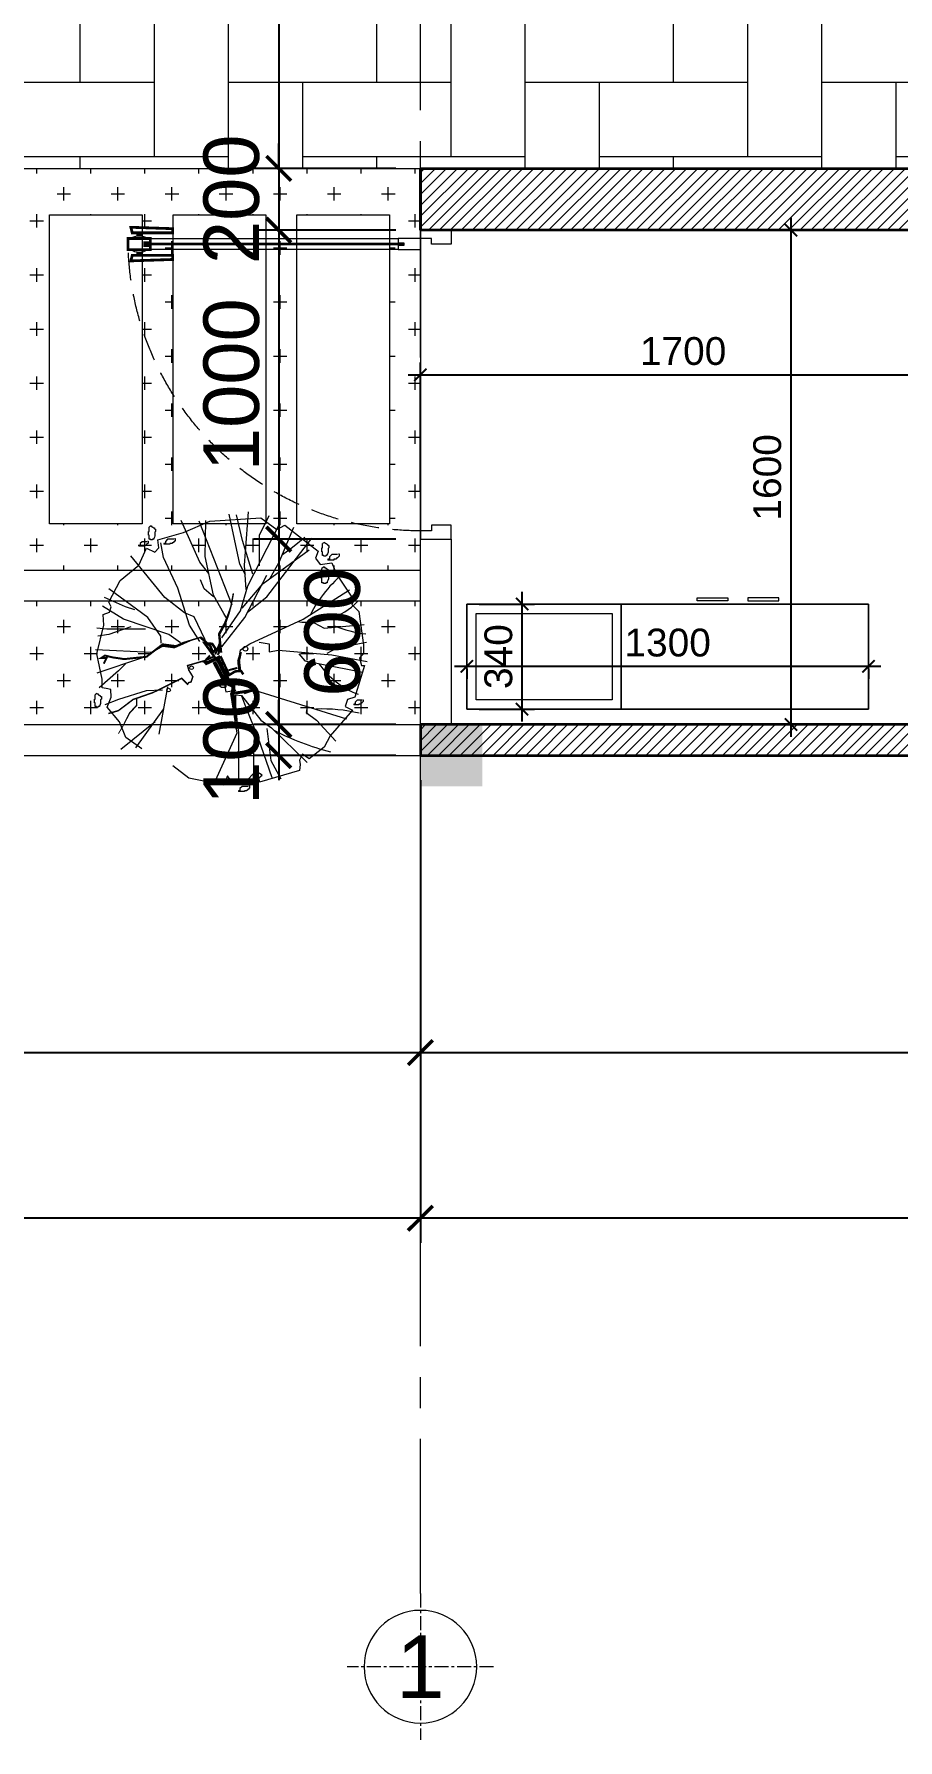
# Model space of a CAD drawing. Header units: inches. Extents: x 1198002 to 1275033, y 93432 to 197262.
# Drawn here: x 1247851 to 1250646, y 158797 to 164317 of the extents above; entities that cross this region are included whole.
import ezdxf
from ezdxf.enums import TextEntityAlignment as Align

# ---------------------------------------------------------------- set-up
doc = ezdxf.new("R2010")
doc.units = ezdxf.units.IN
doc.header["$LTSCALE"] = 100
doc.header["$MEASUREMENT"] = 0
doc.header["$PDMODE"] = 35
doc.linetypes.add('CENTERX2', pattern=[4, 2.5, -0.5, 0.5, -0.5])
doc.linetypes.add('DASHEDX2', pattern=[1.5, 1, -0.5])
for name, color, linetype, lineweight in [('1', 1, 'Continuous', 18), ('183', 183, 'Continuous', 5), ('2', 2, 'Continuous', 13), ('4', 4, 'Continuous', 35), ('8', 252, 'Continuous', 5), ('8CUA', 8, 'Continuous', 5), ('9GRID', 251, 'CENTERX2', 5), ('9HIDDEN', 251, 'DASHEDX2', 5), ('CAYXANH', 85, 'Continuous', 5), ('DIM', 135, 'Continuous', 9)]:
    doc.layers.add(name, color=color, linetype=linetype, lineweight=lineweight)
doc.layers.add('13COLUMB', color=13, linetype='Continuous')
doc.styles.add('CVN', font='VHELVEN.TTF')
doc.dimstyles.new('D100', dxfattribs={"dimscale": 100, "dimtxt": 1.8, "dimasz": 0.8, "dimexe": 0.8, "dimexo": 0.8, "dimgap": 0.6, "dimtad": 1, "dimdec": 0, "dimrnd": 5, "dimzin": 12, "dimdsep": 46, "dimtxsty": 'CVN', "dimblk1": 'ARCHTICK', "dimblk2": 'ARCHTICK', "dimsah": 1, "dimcen": 0.8, "dimdle": 0.8, "dimclrd": 256, "dimclre": 256, "dimclrt": 7, "dimadec": 0, "dimazin": 3, "dimtfac": 1, "dimtdec": 0, "dimtix": 1, "dimtmove": 2, "dimatfit": 3, "dimldrblk": 'ARCHTICK', "dimfxl": 1, "dimtolj": 1, "dimarcsym": 0})
doc.dimstyles.new('D70', dxfattribs={"dimscale": 50, "dimtxt": 1.8, "dimasz": 0.8, "dimexe": 0.8, "dimexo": 0.8, "dimgap": 0.6, "dimtad": 1, "dimdec": 0, "dimrnd": 5, "dimzin": 12, "dimdsep": 46, "dimtxsty": 'CVN', "dimblk1": 'ARCHTICK', "dimblk2": 'ARCHTICK', "dimsah": 1, "dimcen": 0.8, "dimdle": 0.8, "dimclrd": 256, "dimclre": 256, "dimclrt": 7, "dimadec": 0, "dimazin": 3, "dimtfac": 1, "dimtdec": 0, "dimtix": 1, "dimtmove": 2, "dimatfit": 3, "dimldrblk": 'ARCHTICK', "dimfxl": 1, "dimtolj": 1, "dimarcsym": 0})

# ---------------------------------------------------------------- blocks, each defined once
blk = doc.blocks.new('GRIDSIGN')
at = {"color": 9, "linetype": 'CENTERX2'}
for p, q in [((0, 1300), (0, -1300)), ((-1300, 0), (1300, 0))]:
    blk.add_line(p, q, dxfattribs=at)
at = {"color": 9}
blk.add_circle((0, 0), 1000, dxfattribs=at)
blk.add_attdef('A', text='', height=1000).set_placement((0, 0), align=Align.MIDDLE)
blk = doc.blocks.new('ttucx')
at = {"layer": '9GRID', "ltscale": 2}
blk.add_line((1249101, 157774.6), (1249101, 167806.9), dxfattribs=at)
blk.add_lwpolyline([(1243179, 160486.5), (1264296.3, 160486.5)], dxfattribs=at)
at = {"layer": '2'}
ref = blk.add_blockref('GRIDSIGN', (1249101, 157537.6), dxfattribs=dict(at, xscale=-0.1822500005364418, yscale=0.1822500005364418, zscale=0.1822500005364418))
ref.add_attrib('A', '1', dxfattribs={"layer": '0', "height": 202.5, "style": 'CVN'}).set_placement((1249101, 157537.6), align=Align.MIDDLE)
blk = doc.blocks.new('*U165')
for points in [[(-1081.1, 0), (-1111.1, 0), (-1111.1, 111.1), (-1061.1, 111.1), (-1061.1, 40), (-1081.1, 40)], [(-30, 0), (0, 0), (0, 111.1), (-50, 111.1), (-50, 40), (-30, 40)]]:
    blk.add_lwpolyline(points, close=True)
blk.add_lwpolyline([(-55, -80), (-70, -80), (-70, 0), (-30, 0), (-30, -80), (-45, -80), (-45, -60), (-55, -60), (-55, -80)])
at = {"layer": '8CUA'}
for p, q in [((-70, -80), (-70, -971.1)), ((-30, -971.1), (-30, -80))]:
    blk.add_line(p, q, dxfattribs=at)
at = {"layer": '8CUA', "const_width": 10}
for points in [[(-50, -991.1), (-50, -60)], [(-55, -971.1), (-70, -971.1), (-70, -1051.1), (-30, -1051.1), (-30, -971.1), (-45, -971.1), (-45, -991.1), (-55, -991.1), (-55, -971.1)], [(-79.7, -1006.1), (-90.4, -1006.1), (-90.4, -1016.1), (-79.7, -1016.1)], [(-20.3, -1006.1), (-9.6, -1006.1), (-9.6, -1016.1), (-20.3, -1016.1)]]:
    blk.add_lwpolyline(points, dxfattribs=at)
for points in [[(-110.4, -1041.1), (-90.4, -1036.1), (-90.4, -891.1), (-105.4, -891.1)], [(10.4, -1041.1), (-9.6, -1036.1), (-9.6, -891.1), (5.4, -891.1)]]:
    blk.add_lwpolyline(points, close=True, dxfattribs=at)
at = {"layer": '8CUA'}
for centre, start, end in [((-30, -1011.1), 143.1301, 216.8699), ((-70, -1011.1), 323.1301, 36.8699)]:
    blk.add_arc(centre, 50, start, end, dxfattribs=at)
at = {"layer": '9HIDDEN', "lineweight": 5}
blk.add_arc((-30, 0), 1051.1, 180, 270, dxfattribs=at)
blk = doc.blocks.new('TREE56')
at = {"layer": 'CAYXANH'}
for p, q in [((-238, 1747), (92, 1770)), ((-45, 1470), (-113, 1793)), ((-26, 1622), (-67, 1789)), ((-14, 1462), (12, 1808)), ((84, 1656), (145, 1785)), ((92, 1770), (195, 1694)), ((-635, 1680), (-631, 1680)), ((-635, 1656), (-635, 1680)), ((-619, 1717), (-631, 1708)), ((-631, 1680), (-631, 1708)), ((-619, 1717), (-615, 1712)), ((-615, 1712), (-611, 1712)), ((-611, 1712), (-611, 1708)), ((-611, 1708), (-607, 1708)), ((-607, 1708), (-602, 1704)), ((-602, 1704), (-598, 1704)), ((-598, 1704), (-598, 1700)), ((-598, 1700), (-594, 1696)), ((-594, 1696), (-590, 1696)), ((-590, 1680), (-594, 1676)), ((-594, 1676), (-594, 1652)), ((-590, 1696), (-590, 1680)), ((-576, 1626), (-409, 1675)), ((-303, 1481), (-425, 1751)), ((-409, 1675), (-238, 1747)), ((-94, 1204), (-307, 1747)), ((-269, 1519), (-265, 1751)), ((8, 1329), (217, 1736)), ((195, 1694), (248, 1721)), ((210, 1481), (305, 1709)), ((248, 1721), (464, 1553)), ((-690, 1589), (-699, 1589)), ((-699, 1589), (-699, 1585)), ((-666, 1585), (-699, 1585)), ((-698, 1462), (-649, 1572)), ((-678, 1614), (-690, 1602)), ((-690, 1602), (-690, 1589)), ((-646, 1614), (-678, 1614)), ((-654, 1589), (-666, 1589)), ((-666, 1589), (-666, 1585)), ((-654, 1593), (-654, 1589)), ((-650, 1593), (-654, 1593)), ((-650, 1598), (-650, 1593)), ((-646, 1598), (-650, 1598)), ((-649, 1572), (-595, 1546)), ((-638, 1606), (-646, 1598)), ((-642, 1618), (-638, 1618)), ((-638, 1618), (-638, 1606)), ((-631, 1656), (-635, 1656)), ((-631, 1631), (-631, 1656)), ((-623, 1631), (-631, 1631)), ((-623, 1627), (-623, 1631)), ((-611, 1627), (-623, 1627)), ((-602, 1631), (-611, 1631)), ((-611, 1631), (-611, 1627)), ((-598, 1643), (-602, 1635)), ((-602, 1635), (-602, 1631)), ((-594, 1652), (-598, 1643)), ((-595, 1546), (-569, 1576)), ((-569, 1576), (-576, 1626)), ((-538, 1512), (-557, 1607)), ((-526, 1602), (-536, 1602)), ((-536, 1602), (-536, 1598)), ((-497, 1598), (-536, 1598)), ((-512, 1632), (-526, 1617)), ((-526, 1617), (-526, 1602)), ((-473, 1632), (-512, 1632)), ((-482, 1602), (-497, 1602)), ((-497, 1602), (-497, 1598)), ((-477, 1607), (-482, 1607)), ((-482, 1607), (-482, 1602)), ((-473, 1612), (-477, 1612)), ((-477, 1612), (-477, 1607)), ((-463, 1622), (-473, 1612)), ((-468, 1636), (-463, 1636)), ((-463, 1636), (-463, 1622)), ((39, 1405), (-26, 1622)), ((84, 1458), (84, 1656)), ((107, 1344), (404, 1561)), ((130, 1257), (423, 1637)), ((233, 1531), (297, 1580)), ((297, 1580), (377, 1645)), ((464, 1553), (445, 1508)), ((487, 1574), (491, 1574)), ((487, 1550), (487, 1574)), ((491, 1550), (487, 1550)), ((504, 1610), (491, 1602)), ((491, 1574), (491, 1602)), ((491, 1525), (491, 1550)), ((504, 1610), (508, 1606)), ((508, 1606), (512, 1606)), ((512, 1606), (512, 1602)), ((512, 1602), (516, 1602)), ((516, 1602), (520, 1598)), ((520, 1598), (524, 1598)), ((524, 1598), (524, 1594)), ((524, 1594), (528, 1590)), ((528, 1590), (532, 1590)), ((532, 1574), (528, 1570)), ((528, 1570), (528, 1546)), ((532, 1590), (532, 1574)), ((-820, 1363), (-698, 1462)), ((-531, 1253), (-751, 1523)), ((-447, 1314), (-538, 1512)), ((-246, 1409), (-303, 1481)), ((-216, 1268), (-269, 1519)), ((-7, 1401), (-45, 1470)), ((-3, 1306), (-14, 1462)), ((153, 1378), (210, 1481)), ((445, 1508), (476, 1466)), ((476, 1466), (552, 1477)), ((502, 1451), (487, 1441)), ((487, 1407), (487, 1441)), ((499, 1525), (491, 1525)), ((499, 1521), (499, 1525)), ((512, 1521), (499, 1521)), ((502, 1451), (507, 1446)), ((507, 1446), (512, 1446)), ((512, 1525), (512, 1521)), ((520, 1525), (512, 1525)), ((512, 1446), (512, 1441)), ((512, 1441), (517, 1441)), ((517, 1441), (521, 1436)), ((524, 1537), (520, 1529)), ((520, 1529), (520, 1525)), ((528, 1546), (524, 1537)), ((526, 1501), (526, 1496)), ((536, 1501), (526, 1501)), ((565, 1496), (526, 1496)), ((551, 1531), (536, 1516)), ((536, 1516), (536, 1501)), ((589, 1531), (551, 1531)), ((552, 1477), (582, 1405)), ((565, 1501), (565, 1496)), ((580, 1501), (565, 1501)), ((580, 1506), (580, 1501)), ((585, 1506), (580, 1506)), ((585, 1511), (585, 1506)), ((589, 1511), (585, 1511)), ((599, 1521), (589, 1511)), ((594, 1535), (599, 1535)), ((599, 1535), (599, 1521)), ((-892, 1223), (-820, 1363)), ((-276, 1310), (-299, 1367)), ((-41, 1166), (8, 1329)), ((-30, 1185), (107, 1344)), ((-11, 1124), (130, 1397)), ((483, 1407), (487, 1407)), ((483, 1378), (483, 1407)), ((487, 1378), (483, 1378)), ((487, 1349), (487, 1378)), ((497, 1349), (487, 1349)), ((497, 1344), (497, 1349)), ((512, 1344), (497, 1344)), ((512, 1349), (512, 1344)), ((521, 1349), (512, 1349)), ((521, 1436), (526, 1436)), ((526, 1363), (521, 1354)), ((521, 1354), (521, 1349)), ((526, 1436), (526, 1431)), ((526, 1431), (531, 1427)), ((531, 1373), (526, 1363)), ((531, 1427), (536, 1427)), ((536, 1407), (531, 1402)), ((531, 1402), (531, 1373)), ((536, 1427), (536, 1407)), ((582, 1405), (677, 1261)), ((-785, 1192), (-922, 1253)), ((-641, 1124), (-892, 1310)), ((-877, 1192), (-892, 1223)), ((-402, 1154), (-531, 1253)), ((-371, 1074), (-447, 1314)), ((-216, 1257), (-276, 1310)), ((-147, 1150), (-216, 1268)), ((5, 1158), (130, 1257)), ((366, 1112), (666, 1302)), ((677, 1261), (707, 1238)), ((696, 1242), (681, 1207)), ((-797, 1112), (-934, 1196)), ((-930, 1143), (-888, 1158)), ((-926, 1074), (-930, 1143)), ((-888, 1158), (-877, 1192)), ((-504, 1014), (-797, 1112)), ((-725, 1173), (-785, 1192)), ((-557, 1002), (-641, 1124)), ((-341, 1128), (-402, 1154)), ((-269, 979), (-341, 1128)), ((-162, 991), (-41, 1166)), ((-162, 934), (-11, 1124)), ((-128, 1116), (-147, 1150)), ((20, 953), (366, 1112)), ((681, 1207), (726, 1162)), ((726, 1162), (757, 945)), ((-971, 888), (-926, 1074)), ((-907, 1048), (-971, 1055)), ((-892, 1014), (-964, 1002)), ((-656, 1048), (-907, 1048)), ((-751, 1063), (-892, 1014)), ((-554, 957), (-557, 1002)), ((-428, 960), (-504, 1014)), ((-303, 968), (-371, 1074)), ((438, 1090), (502, 1055)), ((502, 1055), (761, 1078)), ((-618, 896), (-979, 915)), ((-937, 725), (-971, 888)), ((-56, 820), (-41, 915)), ((-41, 915), (20, 953)), ((81, 964), (145, 953)), ((145, 953), (145, 900)), ((145, 900), (206, 911)), ((206, 911), (552, 881)), ((339, 888), (377, 843)), ((521, 892), (586, 926)), ((586, 926), (776, 964)), ((757, 888), (730, 862)), ((757, 945), (757, 888)), ((-675, 862), (-971, 763)), ((-831, 778), (-956, 668)), ((-785, 824), (-831, 778)), ((-212, 870), (-186, 832)), ((-186, 832), (-159, 847)), ((-159, 794), (-182, 782)), ((-182, 782), (-167, 744)), ((-159, 847), (-159, 794)), ((-132, 782), (-147, 732)), ((377, 843), (753, 770)), ((552, 881), (780, 839)), ((764, 812), (700, 607)), ((730, 862), (745, 812)), ((745, 812), (764, 812)), ((-937, 668), (-937, 725)), ((-911, 664), (-937, 668)), ((-880, 656), (-911, 664)), ((-512, 675), (-569, 367)), ((-159, 718), (-182, 687)), ((-182, 687), (-163, 672)), ((-167, 744), (-129, 744)), ((-163, 672), (-140, 672)), ((-129, 744), (-159, 718)), ((-143, 687), (-136, 641)), ((-986, 571), (-986, 595)), ((-986, 595), (-982, 595)), ((-982, 571), (-986, 571)), ((-970, 632), (-982, 623)), ((-982, 595), (-982, 623)), ((-982, 546), (-982, 571)), ((-970, 632), (-966, 628)), ((-966, 628), (-962, 628)), ((-962, 628), (-962, 623)), ((-962, 623), (-958, 623)), ((-958, 623), (-954, 619)), ((-954, 619), (-950, 619)), ((-950, 559), (-954, 550)), ((-950, 619), (-950, 615)), ((-950, 615), (-946, 611)), ((-946, 567), (-950, 559)), ((-946, 611), (-941, 611)), ((-941, 595), (-946, 591)), ((-946, 591), (-946, 567)), ((-941, 611), (-941, 595)), ((-831, 592), (-918, 558)), ((-903, 542), (-877, 607)), ((-877, 607), (-880, 656)), ((-652, 649), (-831, 592)), ((-546, 653), (-652, 649)), ((-136, 641), (-71, 653)), ((-71, 653), (-105, 630)), ((-105, 630), (-64, 375)), ((-90, 641), (-52, 379)), ((-71, 558), (-71, 622)), ((-71, 622), (-33, 618)), ((-33, 618), (92, 459)), ((-33, 615), (-7, 546)), ((-14, 630), (50, 653)), ((50, 653), (647, 466)), ((654, 592), (639, 546)), ((700, 607), (654, 592)), ((703, 562), (694, 562)), ((694, 562), (694, 558)), ((727, 558), (694, 558)), ((715, 587), (703, 575)), ((703, 575), (703, 562)), ((747, 587), (715, 587)), ((739, 562), (727, 562)), ((727, 562), (727, 558)), ((743, 566), (739, 566)), ((739, 566), (739, 562)), ((747, 570), (743, 570)), ((743, 570), (743, 566)), ((755, 579), (747, 570)), ((751, 591), (755, 591)), ((755, 591), (755, 579)), ((-974, 546), (-982, 546)), ((-974, 542), (-974, 546)), ((-962, 542), (-974, 542)), ((-954, 546), (-962, 546)), ((-962, 546), (-962, 542)), ((-954, 550), (-954, 546)), ((-823, 447), (-903, 542)), ((-782, 345), (-823, 447)), ((-592, 447), (-816, 269)), ((-538, 531), (-721, 280)), ((-7, 546), (73, 348)), ((92, 459), (160, 409)), ((392, 546), (385, 508)), ((385, 508), (453, 459)), ((453, 459), (578, 322)), ((685, 523), (540, 356)), ((639, 546), (685, 523)), ((-679, 272), (-782, 345)), ((-64, 375), (-216, 41)), ((-52, 379), (-52, 48)), ((73, 345), (46, 326)), ((73, 348), (164, 86)), ((130, 405), (157, 196)), ((160, 409), (392, 185)), ((540, 356), (502, 284)), ((46, 326), (43, 37)), ((362, 238), (343, 200)), ((404, 208), (362, 238)), ((502, 284), (404, 208)), ((-375, 82), (-478, 162)), ((62, 132), (12, 79)), ((84, 113), (62, 132)), ((343, 132), (84, 56)), ((100, 101), (84, 113)), ((157, 196), (221, 79)), ((343, 200), (347, 170)), ((347, 170), (343, 132)), ((-147, 37), (-375, 82)), ((-124, 98), (-147, 37)), ((-109, 75), (-124, 98)), ((-71, 41), (-109, 75)), ((-3, 48), (-71, 41)), ((-54, 0), (-54, -5)), ((-44, 0), (-54, 0)), ((-29, 29), (-44, 15)), ((-44, 15), (-44, 0)), ((10, 29), (-29, 29)), ((-15, 0), (-15, -5)), ((0, 0), (-15, 0)), ((12, 79), (-3, 48)), ((0, 5), (0, 0)), ((5, 5), (0, 5)), ((5, 10), (5, 5)), ((10, 10), (5, 10)), ((19, 19), (10, 10)), ((15, 34), (19, 34)), ((19, 34), (19, 19)), ((81, 86), (100, 101)), ((84, 56), (81, 86)), ((-15, -5), (-54, -5))]:
    blk.add_line(p, q, dxfattribs=at)
for points in [[(-166, 896, 16, 16, 0), (-178, 1017, 16, 16, 0), (-140, 1086, 16, 12.8, 0), (-117, 1147, 12.8, 9.6, 0), (-102, 1196, 9.6, 9.6, 0), (-86, 1280, 9.6, 9.6, 0)], [(-204, 862, 16, 16, 0), (-273, 957, 16, 16, 0), (-223, 953, 16, 16, 0), (-200, 919, 16, 16, 0), (-219, 896, 16, 16, 0), (-235, 938, 16, 16, 0), (-299, 995, 9.6, 9.6, 0), (-387, 968, 16, 16, 0), (-463, 934, 22.4, 22.4, 0), (-546, 945, 22.4, 22.4, 0), (-565, 934, 12.8, 12.8, 0), (-649, 869, 12.8, 12.8, 0), (-687, 865, 12.8, 12.8, 0), (-793, 854, 12.8, 12.8, 0), (-869, 865, 12.8, 12.8, 0), (-918, 877, 12.8, 12.8, 0), (-941, 862, 12.8, 12.8, 0), (-907, 862, 12.8, 12.8, 0), (-926, 824, 12.8, 12.8, 0)], [(-45, 782, 19.2, 19.2, 0), (-52, 843, 19.2, 12.8, 0), (-37, 900, 12.8, 12.8, 0)], [(-170, 869, 22.4, 22.4, 0), (-261, 827, 22.4, 22.4, 0), (-276, 843, 9.6, 9.6, 0), (-383, 812, 9.6, 9.6, 0), (-375, 782, 9.6, 9.6, 0), (-349, 740, 9.6, 9.6, 0), (-360, 706, 9.6, 9.6, 0), (-375, 702, 9.6, 9.6, 0), (-383, 691, 9.6, 9.6, 0), (-421, 729, 9.6, 9.6, 0), (-607, 637, 9.6, 9.6, 0), (-736, 592, 9.6, 9.6, 0), (-831, 520, 9.6, 9.6, 0), (-896, 501, 9.6, 9.6, 0)], [(-170, 873, 16, 16, 0), (-113, 751, 16, 16, 0), (-75, 774, 16, 16, 0), (-37, 778, 16, 16, 0), (-22, 755, 1.28, 1.28, 0)], [(-136, 702, 25.6, 25.6, 0), (-86, 679, 25.6, 25.6, 0), (-90, 622, 25.6, 25.6, 0), (-79, 542, 25.6, 19.2, 0), (-67, 451, 19.2, 19.2, 0)], [(-713, 599, 9.6, 9.6, 0), (-713, 554, 9.6, 9.6, 0), (-759, 504, 9.6, 6.4, 0), (-801, 421, 6.4, 6.4, 0), (-831, 371, 6.4, 6.4, 0)]]:
    blk.add_lwpolyline(points, format="xyseb", dxfattribs=at)
for points, const_width in [([(-218, 868), (-266, 847), (-238, 878)], 12.8), ([(-204, 884), (-181, 941), (-181, 892), (-189, 881)], 12.8), ([(-210, 836), (-142, 707)], 25.6), ([(-185, 850), (-121, 721), (-178, 691)], 25.6), ([(-117, 782), (-60, 797)], 12.8), ([(-75, 634), (-26, 641), (46, 653)], 19.2)]:
    blk.add_lwpolyline(points, dxfattribs=dict(at, const_width=const_width))
for centre, radius in [((-8, 921), 15.3), ((-357, 798), 11.7), ((-506, 653), 11.7), ((55, 639), 11.7)]:
    blk.add_circle(centre, radius, dxfattribs=at)
for centre, radius, start, end in [((1208, 726), 898, 129.3545, 152.6092), ((392, 1561), 468, 262.5537, 314.3375), ((889, 1892), 883, 248.5622, 262.3516), ((918, 1141), 551, 215.15, 249.1841), ((485, -586), 1117, 77.3352, 91.8505), ((1002, 2007), 1813, 242.8644, 255.3539)]:
    blk.add_arc(centre, radius, start, end, dxfattribs=at)
blk = doc.blocks.new('_ARCHTICK')
at = {"color": 0, "linetype": 'ByBlock', "const_width": 0.15}
blk.add_lwpolyline([(-0.5, -0.5), (0.5, 0.5)], dxfattribs=at)
blk = doc.blocks.new('*D193')
at = {"layer": 'Defpoints', "color": 0, "transparency": 16777216}
for p in [(1245201, 161982.5), (1249101, 161982.5), (1249101, 161021)]:
    blk.add_point(p, dxfattribs=at)
at = {"layer": 'DIM', "lineweight": -2, "transparency": 16777216}
for p, q in [((1245201, 161902.5), (1245201, 160941)), ((1249101, 161902.5), (1249101, 160941)), ((1245121, 161021), (1249181, 161021))]:
    blk.add_line(p, q, dxfattribs=at)
at = {"layer": 'DIM', "lineweight": -2, "transparency": 16777216, "xscale": 80, "yscale": 80, "zscale": 80, "rotation": 180}
blk.add_blockref('_ARCHTICK', (1245201, 161021), dxfattribs=at)
at = {"layer": 'DIM', "lineweight": -2, "transparency": 16777216, "xscale": 80, "yscale": 80, "zscale": 80}
blk.add_blockref('_ARCHTICK', (1249101, 161021), dxfattribs=at)
at = {"layer": 'DIM', "color": 7, "transparency": 16777216, "insert": (1247151, 161173.5), "char_height": 180, "attachment_point": 5, "style": 'CVN'}
blk.add_mtext('\\A1;3900', dxfattribs=at)
blk = doc.blocks.new('*D194')
at = {"layer": 'Defpoints', "color": 0, "transparency": 16777216}
for p in [(1249101, 161982.5), (1253101, 161882.5), (1253101, 161021)]:
    blk.add_point(p, dxfattribs=at)
at = {"layer": 'DIM', "lineweight": -2, "transparency": 16777216}
for p, q in [((1249101, 161902.5), (1249101, 160941)), ((1253101, 161802.5), (1253101, 160941)), ((1249021, 161021), (1253181, 161021))]:
    blk.add_line(p, q, dxfattribs=at)
at = {"layer": 'DIM', "lineweight": -2, "transparency": 16777216, "xscale": 80, "yscale": 80, "zscale": 80, "rotation": 180}
blk.add_blockref('_ARCHTICK', (1249101, 161021), dxfattribs=at)
at = {"layer": 'DIM', "lineweight": -2, "transparency": 16777216, "xscale": 80, "yscale": 80, "zscale": 80}
blk.add_blockref('_ARCHTICK', (1253101, 161021), dxfattribs=at)
at = {"layer": 'DIM', "color": 7, "transparency": 16777216, "insert": (1251101, 161173.5), "char_height": 180, "attachment_point": 5, "style": 'CVN'}
blk.add_mtext('\\A1;4000', dxfattribs=at)
blk = doc.blocks.new('*D198')
at = {"layer": 'Defpoints', "color": 0, "transparency": 16777216}
for p in [(1249101, 161594.5), (1262201, 161594.5), (1249101, 160485)]:
    blk.add_point(p, dxfattribs=at)
at = {"layer": 'DIM', "lineweight": -2, "transparency": 16777216}
for p, q in [((1249101, 161514.5), (1249101, 160405)), ((1262201, 161514.5), (1262201, 160405)), ((1262281, 160485), (1249021, 160485))]:
    blk.add_line(p, q, dxfattribs=at)
at = {"layer": 'DIM', "lineweight": -2, "transparency": 16777216, "xscale": 80, "yscale": 80, "zscale": 80, "rotation": 180}
blk.add_blockref('_ARCHTICK', (1249101, 160485), dxfattribs=at)
at = {"layer": 'DIM', "lineweight": -2, "transparency": 16777216, "xscale": 80, "yscale": 80, "zscale": 80}
blk.add_blockref('_ARCHTICK', (1262201, 160485), dxfattribs=at)
at = {"layer": 'DIM', "color": 7, "transparency": 16777216, "insert": (1255651, 160637.5), "char_height": 180, "attachment_point": 5, "style": 'CVN'}
blk.add_mtext('\\A1;13100', dxfattribs=at)
blk = doc.blocks.new('*D199')
at = {"layer": 'Defpoints', "color": 0, "transparency": 16777216}
for p in [(1249101, 161594.5), (1245201, 161421.8), (1245201, 160485)]:
    blk.add_point(p, dxfattribs=at)
at = {"layer": 'DIM', "lineweight": -2, "transparency": 16777216}
for p, q in [((1249101, 161514.5), (1249101, 160405)), ((1245201, 161341.8), (1245201, 160405)), ((1249181, 160485), (1245121, 160485))]:
    blk.add_line(p, q, dxfattribs=at)
at = {"layer": 'DIM', "lineweight": -2, "transparency": 16777216, "xscale": 80, "yscale": 80, "zscale": 80, "rotation": 180}
blk.add_blockref('_ARCHTICK', (1245201, 160485), dxfattribs=at)
at = {"layer": 'DIM', "lineweight": -2, "transparency": 16777216, "xscale": 80, "yscale": 80, "zscale": 80}
blk.add_blockref('_ARCHTICK', (1249101, 160485), dxfattribs=at)
at = {"layer": 'DIM', "color": 7, "transparency": 16777216, "insert": (1247151, 160637.5), "char_height": 180, "attachment_point": 5, "style": 'CVN'}
blk.add_mtext('\\A1;3900', dxfattribs=at)
blk = doc.blocks.new('*D217')
at = {"layer": 'Defpoints', "color": 0, "transparency": 16777216}
for p in [(1249101, 166882.5), (1248642.5, 163882.5), (1249101, 163882.5)]:
    blk.add_point(p, dxfattribs=at)
at = {"layer": 'DIM', "lineweight": -2, "transparency": 16777216}
for p, q in [((1248642.5, 166962.5), (1248642.5, 163802.5)), ((1249021, 166882.5), (1248562.5, 166882.5)), ((1249021, 163882.5), (1248562.5, 163882.5))]:
    blk.add_line(p, q, dxfattribs=at)
at = {"layer": 'DIM', "lineweight": -2, "transparency": 16777216, "xscale": 80, "yscale": 80, "zscale": 80}
for p, rotation in [((1248642.5, 166882.5), 90), ((1248642.5, 163882.5), 270)]:
    blk.add_blockref('_ARCHTICK', p, dxfattribs=dict(at, rotation=rotation))
at = {"layer": 'DIM', "color": 7, "transparency": 16777216, "insert": (1248490, 165382.5), "char_height": 180, "attachment_point": 5, "rotation": 90, "style": 'CVN'}
blk.add_mtext('\\A1;3000', dxfattribs=at)
blk = doc.blocks.new('*D218')
at = {"layer": 'Defpoints', "color": 0, "transparency": 16777216}
for p in [(1249101, 163882.5), (1248642.5, 163682.5), (1249101, 163682.5)]:
    blk.add_point(p, dxfattribs=at)
at = {"layer": 'DIM', "lineweight": -2, "transparency": 16777216}
for p, q in [((1248642.5, 163882.5), (1248642.5, 163962.5)), ((1249021, 163882.5), (1248562.5, 163882.5)), ((1248642.5, 163882.5), (1248642.5, 163682.5)), ((1249021, 163682.5), (1248562.5, 163682.5)), ((1248642.5, 163682.5), (1248642.5, 163602.5))]:
    blk.add_line(p, q, dxfattribs=at)
at = {"layer": 'DIM', "lineweight": -2, "transparency": 16777216, "xscale": 80, "yscale": 80, "zscale": 80}
for p, rotation in [((1248642.5, 163882.5), 270), ((1248642.5, 163682.5), 90)]:
    blk.add_blockref('_ARCHTICK', p, dxfattribs=dict(at, rotation=rotation))
at = {"layer": 'DIM', "color": 7, "transparency": 16777216, "insert": (1248490, 163782.5), "char_height": 180, "attachment_point": 5, "rotation": 90, "style": 'CVN'}
blk.add_mtext('\\A1;200', dxfattribs=at)
blk = doc.blocks.new('*D219')
at = {"layer": 'Defpoints', "color": 0, "transparency": 16777216}
for p in [(1249101, 163682.5), (1248642.5, 162682.5), (1249101, 162682.5)]:
    blk.add_point(p, dxfattribs=at)
at = {"layer": 'DIM', "lineweight": -2, "transparency": 16777216}
for p, q in [((1248642.5, 163762.5), (1248642.5, 162602.5)), ((1249021, 163682.5), (1248562.5, 163682.5)), ((1249021, 162682.5), (1248562.5, 162682.5))]:
    blk.add_line(p, q, dxfattribs=at)
at = {"layer": 'DIM', "lineweight": -2, "transparency": 16777216, "xscale": 80, "yscale": 80, "zscale": 80}
for p, rotation in [((1248642.5, 163682.5), 90), ((1248642.5, 162682.5), 270)]:
    blk.add_blockref('_ARCHTICK', p, dxfattribs=dict(at, rotation=rotation))
at = {"layer": 'DIM', "color": 7, "transparency": 16777216, "insert": (1248490, 163182.5), "char_height": 180, "attachment_point": 5, "rotation": 90, "style": 'CVN'}
blk.add_mtext('\\A1;1000', dxfattribs=at)
blk = doc.blocks.new('*D220')
at = {"layer": 'Defpoints', "color": 0, "transparency": 16777216}
for p in [(1249101, 162682.5), (1248642.5, 162082.5), (1249101, 162082.5)]:
    blk.add_point(p, dxfattribs=at)
at = {"layer": 'DIM', "lineweight": -2, "transparency": 16777216}
for p, q in [((1248642.5, 162762.5), (1248642.5, 162002.5)), ((1249021, 162682.5), (1248562.5, 162682.5)), ((1249021, 162082.5), (1248562.5, 162082.5))]:
    blk.add_line(p, q, dxfattribs=at)
at = {"layer": 'DIM', "lineweight": -2, "transparency": 16777216, "xscale": 80, "yscale": 80, "zscale": 80}
for p, rotation in [((1248642.5, 162682.5), 90), ((1248642.5, 162082.5), 270)]:
    blk.add_blockref('_ARCHTICK', p, dxfattribs=dict(at, rotation=rotation))
at = {"layer": 'DIM', "color": 7, "transparency": 16777216, "insert": (1248816.5, 162382.5), "char_height": 180, "attachment_point": 5, "rotation": 90, "style": 'CVN'}
blk.add_mtext('\\A1;600', dxfattribs=at)
blk = doc.blocks.new('*D221')
at = {"layer": 'Defpoints', "color": 0, "transparency": 16777216}
for p in [(1249101, 162082.5), (1248642.5, 161982.5), (1249101, 161982.5)]:
    blk.add_point(p, dxfattribs=at)
at = {"layer": 'DIM', "lineweight": -2, "transparency": 16777216}
for p, q in [((1248642.5, 162082.5), (1248642.5, 162162.5)), ((1249021, 162082.5), (1248562.5, 162082.5)), ((1248642.5, 162082.5), (1248642.5, 161982.5)), ((1249021, 161982.5), (1248562.5, 161982.5)), ((1248642.5, 161982.5), (1248642.5, 161902.5))]:
    blk.add_line(p, q, dxfattribs=at)
at = {"layer": 'DIM', "lineweight": -2, "transparency": 16777216, "xscale": 80, "yscale": 80, "zscale": 80}
for p, rotation in [((1248642.5, 162082.5), 270), ((1248642.5, 161982.5), 90)]:
    blk.add_blockref('_ARCHTICK', p, dxfattribs=dict(at, rotation=rotation))
at = {"layer": 'DIM', "color": 7, "transparency": 16777216, "insert": (1248490, 162032.5), "char_height": 180, "attachment_point": 5, "rotation": 90, "style": 'CVN'}
blk.add_mtext('\\A1;100', dxfattribs=at)
blk = doc.blocks.new('*D222')
at = {"layer": 'Defpoints', "color": 0, "transparency": 16777216}
for p in [(1250347, 163682.5), (1250300, 162082.5), (1250347, 162082.5)]:
    blk.add_point(p, dxfattribs=at)
at = {"layer": 'DIM', "lineweight": -2, "transparency": 16777216}
for p, q in [((1250307, 163682.5), (1250260, 163682.5)), ((1250300, 163722.5), (1250300, 162042.5)), ((1250307, 162082.5), (1250260, 162082.5))]:
    blk.add_line(p, q, dxfattribs=at)
at = {"layer": 'DIM', "lineweight": -2, "transparency": 16777216, "xscale": 40, "yscale": 40, "zscale": 40}
for p, rotation in [((1250300, 163682.5), 90), ((1250300, 162082.5), 270)]:
    blk.add_blockref('_ARCHTICK', p, dxfattribs=dict(at, rotation=rotation))
at = {"layer": 'DIM', "color": 7, "transparency": 16777216, "insert": (1250223.7, 162882.5), "char_height": 90, "attachment_point": 5, "rotation": 90, "style": 'CVN'}
blk.add_mtext('\\A1;1600', dxfattribs=at)
blk = doc.blocks.new('*D223')
at = {"layer": 'Defpoints', "color": 0, "transparency": 16777216}
for p in [(1250801, 163682.5), (1250801, 163214.5), (1249101, 162796.5)]:
    blk.add_point(p, dxfattribs=at)
at = {"layer": 'DIM', "lineweight": -2, "transparency": 16777216}
for p, q in [((1250801, 163642.5), (1250801, 163174.5)), ((1249101, 162836.5), (1249101, 163254.5)), ((1249061, 163214.5), (1250841, 163214.5))]:
    blk.add_line(p, q, dxfattribs=at)
at = {"layer": 'DIM', "lineweight": -2, "transparency": 16777216, "xscale": 40, "yscale": 40, "zscale": 40, "rotation": 180}
blk.add_blockref('_ARCHTICK', (1249101, 163214.5), dxfattribs=at)
at = {"layer": 'DIM', "lineweight": -2, "transparency": 16777216, "xscale": 40, "yscale": 40, "zscale": 40}
blk.add_blockref('_ARCHTICK', (1250801, 163214.5), dxfattribs=at)
at = {"layer": 'DIM', "color": 7, "transparency": 16777216, "insert": (1249951, 163290.8), "char_height": 90, "attachment_point": 5, "style": 'CVN'}
blk.add_mtext('\\A1;1700', dxfattribs=at)
blk = doc.blocks.new('*D238')
at = {"layer": 'Defpoints', "color": 0, "transparency": 16777216}
for p in [(1249251, 162302.5), (1250551, 162302.5), (1250551, 162271)]:
    blk.add_point(p, dxfattribs=at)
at = {"layer": 'DIM', "lineweight": -2, "transparency": 16777216}
for p, q in [((1249211, 162271), (1250591, 162271)), ((1249251, 162262.5), (1249251, 162231)), ((1250551, 162262.5), (1250551, 162231))]:
    blk.add_line(p, q, dxfattribs=at)
at = {"layer": 'DIM', "lineweight": -2, "transparency": 16777216, "xscale": 40, "yscale": 40, "zscale": 40, "rotation": 180}
blk.add_blockref('_ARCHTICK', (1249251, 162271), dxfattribs=at)
at = {"layer": 'DIM', "lineweight": -2, "transparency": 16777216, "xscale": 40, "yscale": 40, "zscale": 40}
blk.add_blockref('_ARCHTICK', (1250551, 162271), dxfattribs=at)
at = {"layer": 'DIM', "color": 7, "transparency": 16777216, "insert": (1249901, 162347.3), "char_height": 90, "attachment_point": 5, "style": 'CVN'}
blk.add_mtext('\\A1;1300', dxfattribs=at)
blk = doc.blocks.new('*D239')
at = {"layer": 'Defpoints', "color": 0, "transparency": 16777216}
for p in [(1249251, 162472.5), (1249430, 162472.5), (1249251, 162132.5)]:
    blk.add_point(p, dxfattribs=at)
at = {"layer": 'DIM', "lineweight": -2, "transparency": 16777216}
for p, q in [((1249291, 162472.5), (1249470, 162472.5)), ((1249430, 162092.5), (1249430, 162512.5)), ((1249291, 162132.5), (1249470, 162132.5))]:
    blk.add_line(p, q, dxfattribs=at)
at = {"layer": 'DIM', "lineweight": -2, "transparency": 16777216, "xscale": 40, "yscale": 40, "zscale": 40}
for p, rotation in [((1249430, 162472.5), 90), ((1249430, 162132.5), 270)]:
    blk.add_blockref('_ARCHTICK', p, dxfattribs=dict(at, rotation=rotation))
at = {"layer": 'DIM', "color": 7, "transparency": 16777216, "insert": (1249353.7, 162302.5), "char_height": 90, "attachment_point": 5, "rotation": 90, "style": 'CVN'}
blk.add_mtext('\\A1;340', dxfattribs=at)

msp = doc.modelspace()

# ---------------------------------------------------------------- hatches: boundary and pattern name
at = {"layer": '8'}
h = msp.add_hatch(dxfattribs=at)
h.set_pattern_fill('ANSI31', color=256, scale=200)
h.paths.add_polyline_path([(1260201, 166982.5), (1249101, 166982.5), (1249101, 166882.5), (1250701, 166882.5), (1250701, 165382.5), (1250801, 165382.5), (1250801, 166882.5), (1256501, 166882.5), (1256501, 165982.5), (1256401, 165982.5), (1256401, 165882.5), (1256501, 165882.5), (1256601, 165882.5), (1256601, 166882.5), (1260001, 166882.5), (1260001, 164982.5), (1260201, 164982.5), (1260251, 164982.5), (1260251, 165082.5), (1260201, 165082.5)])
h.paths.add_polyline_path([(1255591, 165982.5), (1253776, 165982.5), (1253801, 165882.5), (1255591, 165882.5)], flags=17)
h.paths.add_polyline_path([(1250801, 163882.5), (1250701, 163882.5), (1249101, 163882.5), (1249101, 163682.5), (1249201, 163682.5), (1250801, 163682.5)])
h.paths.add_polyline_path([(1260201, 162382.5), (1260201, 162582.5), (1260001, 162582.5), (1260001, 162382.5), (1259301, 162382.5), (1259301, 162082.5), (1256701, 162082.5), (1256701, 162382.5), (1256501, 162382.5), (1255801, 162382.5), (1255801, 162082.5), (1249201, 162082.5), (1249101, 162082.5), (1249101, 161982.5), (1260201, 161982.5)])
h.paths.add_polyline_path([(1256501, 162082.5), (1255901, 162082.5), (1255901, 162282.5), (1256501, 162282.5)], flags=16)
h.paths.add_polyline_path([(1259401, 162082.5), (1259401, 162282.5), (1260001, 162282.5), (1260001, 162082.5)], flags=16)
h.paths.add_polyline_path([(1262201, 166982.5), (1260201, 166982.5), (1260201, 166882.5), (1262101, 166882.5), (1262101, 165082.5), (1261061, 165082.5), (1261061, 164982.5), (1262001, 164982.5), (1262201, 164982.5)])
h.paths.add_polyline_path([(1262201, 164982.5), (1262101, 164982.5), (1262101, 162082.5), (1260201, 162082.5), (1260201, 161982.5), (1262201, 161982.5)])
h = msp.add_hatch(dxfattribs=at)
h.set_pattern_fill('AR-HBONE', color=256, scale=60, angle=45)
h.paths.add_polyline_path([(1249101, 163882.5), (1250701, 163882.5), (1250701, 165382.5), (1250701, 166882.5), (1249101, 166882.5), (1245301, 166882.5), (1245301, 166682.5), (1245301, 166632.5), (1245201, 166632.5), (1245235.6, 166612.5), (1245201, 166552.5), (1245201, 165503.4), (1245235.6, 165443.4), (1245201, 165423.4), (1245201, 165141.6), (1245235.6, 165121.6), (1245201, 165061.6), (1245201, 164012.5), (1245235.6, 163952.5), (1245201, 163932.5), (1245301, 163932.5), (1245301, 163882.5)])
h.paths.add_polyline_path([(1247018.3, 164625, -0.182981), (1246548.6, 164625), (1245893.4, 164625), (1245893.4, 164625, -0.036812), (1245831.9, 165458.1, -0.036812), (1245893.4, 166291.2), (1245893.4, 166291.2), (1246548.6, 166291.2, -0.182982), (1247018.3, 166291.2), (1248397.7, 166291.2), (1248361.4, 166355.4), (1248413.2, 166355.4), (1248488.5, 166291.2), (1249158.8, 166291.2, -0.118642), (1249679.4, 166291.2), (1249843.7, 166291.2, -0.041878), (1249864.1, 166289.5), (1250127.5, 166245.2, -0.312446), (1250166.7, 166207.1), (1250241.9, 165822.7), (1250241.9, 165458.1), (1250241.9, 165093.6), (1250166.7, 164709.1, -0.312078), (1250127.6, 164671.1), (1249864.1, 164626.7, -0.041718), (1249843.7, 164625), (1249843.7, 164625), (1249679.4, 164625, -0.118642), (1249158.8, 164625), (1248488.5, 164625), (1248413.2, 164560.8), (1248361.4, 164560.8), (1248397.7, 164625)], flags=16)
h.paths.add_polyline_path([(1246936.3, 164690.6), (1247183.8, 164858.5, 0.055029), (1248236.3, 164894.5), (1248178.9, 164931.7, -0.038509), (1247142.6, 164896.7), (1246778.3, 164718.4, -0.104057), (1246735.5, 164707.5), (1246052.7, 164679.9, -0.036338), (1245996.1, 165458.1, -0.036338), (1246052.7, 166236.4), (1246735.4, 166208.7, -0.103994), (1246778.2, 166197.9), (1247142.6, 166019.5, -0.038509), (1248178.9, 165984.6), (1248236.3, 166021.7, 0.055029), (1247183.8, 166057.7), (1246936.3, 166225.6, -0.004299), (1247545.8, 166236.3), (1247582.3, 166071.3, -0.034206), (1248236.3, 166021.7), (1248178.9, 165984.6, -0.068404), (1248251.2, 165458.1, -0.068404), (1248178.9, 164931.7), (1248236.3, 164894.5, -0.034206), (1247582.3, 164844.9), (1247545.8, 164679.9, -0.004299)], flags=0)
h.paths.add_polyline_path([(1248278.8, 164915.3, -0.330233), (1248261.8, 164955.1, 0.058966), (1248321.4, 165458.1, 0.058966), (1248261.8, 165961.1, -0.329913), (1248278.8, 166000.9), (1248570.8, 166172.2, -0.448928), (1248622.5, 166155.6, -0.010965), (1248651.6, 166085.5), (1249967.8, 166109.3), (1250032.8, 165803.5), (1250072.3, 165803.5), (1249991, 166186), (1250121.6, 166186), (1250203, 165803.5), (1250203, 165458.1), (1250203, 165112.7), (1250121.6, 164730.2), (1249991, 164730.2), (1250072.3, 165112.7), (1250032.8, 165112.7), (1249967.8, 164806.9), (1248651.6, 164830.8, -0.010965), (1248622.5, 164760.7, -0.447922), (1248570.9, 164743.9)], flags=0)
h.paths.add_polyline_path([(1246760.1, 164765.1, -0.424265), (1246714.3, 164784.8, -0.090431), (1246591.5, 165458.1, -0.090422), (1246714.3, 166131.3, -0.424525), (1246760.1, 166151.2), (1247064.8, 166024.1, -0.321805), (1247086.1, 165989.7, 0.017376), (1247067.6, 165458.1, 0.017376), (1247086.1, 164926.5, -0.321513), (1247064.9, 164892.1)], flags=0)
h.paths.add_polyline_path([(1250072.3, 165458.1), (1250072.3, 165717.2), (1250159.4, 165717.2), (1250159.4, 165458.1), (1250159.4, 165199.1), (1250072.3, 165199.1)], flags=0)
at = {"layer": 'CAYXANH'}
h = msp.add_hatch(dxfattribs=at)
h.set_pattern_fill('CROSS', color=256, scale=350)
h.paths.add_polyline_path([(1249101, 163882.5), (1245301, 163882.5), (1245301, 162582.5), (1249101, 162582.5)])
h.paths.add_polyline_path([(1247401, 163732.5), (1247401, 162732.5), (1247101, 162732.5), (1247101, 163732.5)], flags=16)
h.paths.add_polyline_path([(1247501, 163732.5), (1247801, 163732.5), (1247801, 162732.5), (1247501, 162732.5)], flags=16)
h.paths.add_polyline_path([(1247001, 163732.5), (1247001, 162732.5), (1246701, 162732.5), (1246701, 163732.5)], flags=16)
h.paths.add_polyline_path([(1247901, 163732.5), (1248201, 163732.5), (1248201, 162732.5), (1247901, 162732.5)], flags=16)
h.paths.add_polyline_path([(1246601, 163732.5), (1246601, 162732.5), (1246301, 162732.5), (1246301, 163732.5)], flags=16)
h.paths.add_polyline_path([(1248301, 163732.5), (1248601, 163732.5), (1248601, 162732.5), (1248301, 162732.5)], flags=16)
h.paths.add_polyline_path([(1246201, 163732.5), (1246201, 162732.5), (1245901, 162732.5), (1245901, 163732.5)], flags=16)
h.paths.add_polyline_path([(1248701, 163732.5), (1249001, 163732.5), (1249001, 162732.5), (1248701, 162732.5)], flags=16)
h.paths.add_polyline_path([(1245801, 163732.5), (1245801, 162732.5), (1245501, 162732.5), (1245501, 163732.5)], flags=16)
h = msp.add_hatch(dxfattribs=at)
h.set_pattern_fill('CROSS', color=256, scale=350)
h.paths.add_polyline_path([(1249101, 162082.5), (1249101, 162482.5), (1245301, 162482.5), (1245301, 162082.5)])

# ---------------------------------------------------------------- linework, layer by layer
at = {"layer": '1'}
for points in [[(1245301, 163882.5), (1249101, 163882.5)], [(1249101, 163682.5), (1249101, 162682.5)], [(1245201, 162682.5), (1245201, 161982.5), (1249101, 161982.5)], [(1245301, 162682.5), (1245301, 162082.5), (1249101, 162082.5)]]:
    msp.add_lwpolyline(points, dxfattribs=at)
msp.add_lwpolyline([(1249101, 162682.5), (1249201, 162682.5), (1249201, 162082.5), (1249101, 162082.5)], close=True, dxfattribs=at)
at = {"layer": '13COLUMB'}
msp.add_solid([(1249301, 161882.5), (1249301, 162082.5), (1249101, 161882.5), (1249101, 162082.5)], dxfattribs=at)
at = {"layer": '183'}
for points in [[(1249251, 162132.5), (1250551, 162132.5), (1250551, 162472.5), (1249251, 162472.5)], [(1249251, 162472.5), (1249751, 162472.5), (1249751, 162132.5), (1249251, 162132.5)], [(1249751, 162472.5), (1250551, 162472.5), (1250551, 162132.5), (1249751, 162132.5)], [(1250096, 162482.5), (1249996, 162482.5), (1249996, 162492.5), (1250096, 162492.5)], [(1250161, 162482.5), (1250261, 162482.5), (1250261, 162492.5), (1250161, 162492.5)]]:
    msp.add_lwpolyline(points, close=True, dxfattribs=at)
msp.add_lwpolyline([(1249751, 162472.5), (1249751, 162132.5)], dxfattribs=at)
at = {"layer": '2'}
for points in [[(1245301, 162582.5), (1249101, 162582.5)], [(1245301, 162482.5), (1249101, 162482.5)]]:
    msp.add_lwpolyline(points, dxfattribs=at)
at = {"layer": '4'}
for points in [[(1249101, 163882.5), (1249101, 163682.5)], [(1249101, 163682.5), (1249101, 163882.5), (1250701, 163882.5)], [(1250801, 163882.5), (1250801, 163682.5), (1249201, 163682.5)], [(1249201, 163682.5), (1249101, 163682.5)], [(1249101, 162082.5), (1249101, 161982.5), (1260201, 161982.5), (1260201, 162382.5)], [(1249201, 162082.5), (1249101, 162082.5)], [(1255801, 162082.5), (1249201, 162082.5)]]:
    msp.add_lwpolyline(points, dxfattribs=at)
at = {"layer": '8'}
for points in [[(1247901, 163732.5), (1248201, 163732.5), (1248201, 162732.5), (1247901, 162732.5)], [(1248301, 163732.5), (1248601, 163732.5), (1248601, 162732.5), (1248301, 162732.5)], [(1248701, 163732.5), (1249001, 163732.5), (1249001, 162732.5), (1248701, 162732.5)], [(1249281, 162442.5), (1249721, 162442.5), (1249721, 162162.5), (1249281, 162162.5)]]:
    msp.add_lwpolyline(points, close=True, dxfattribs=at)

# ---------------------------------------------------------------- block references
at = {"layer": '9GRID'}
msp.add_blockref('ttucx', (0, 1496), dxfattribs=at)
at = {"layer": '9HIDDEN', "xscale": -0.8999976050108671, "yscale": 0.8999976050108671, "zscale": 0.8999976050108671, "rotation": 270}
msp.add_blockref('*U165', (1249101, 163682.5), dxfattribs=at)
at = {"layer": 'CAYXANH', "ltscale": 300, "xscale": 0.4994418025960922, "yscale": 0.4994418025960922, "zscale": 0.4994418025960922}
msp.add_blockref('TREE56', (1248538.8, 161867.9), dxfattribs=at)

# ---------------------------------------------------------------- dimensions: what is measured, and where the dimension line sits
at = {"layer": 'DIM'}
for base, p1, p2, dimstyle, picture, middle in [((1248642.5, 163882.5), (1249101, 166882.5), (1249101, 163882.5), 'D100', '*D217', (1248490, 165382.5)), ((1248642.5, 163682.5), (1249101, 163882.5), (1249101, 163682.5), 'D100', '*D218', (1248490, 163782.5)), ((1248642.5, 162682.5), (1249101, 163682.5), (1249101, 162682.5), 'D100', '*D219', (1248490, 163182.5)), ((1250300, 162082.5), (1250347, 163682.5), (1250347, 162082.5), 'D70', '*D222', (1250223.7, 162882.5)), ((1249430, 162472.5), (1249251, 162132.5), (1249251, 162472.5), 'D70', '*D239', (1249353.7, 162302.5)), ((1248642.5, 161982.5), (1249101, 162082.5), (1249101, 161982.5), 'D100', '*D221', (1248490, 162032.5))]:
    dim = msp.add_linear_dim(base=base, p1=p1, p2=p2, angle=90, dimstyle=dimstyle, dxfattribs=at)
    dim.commit()
    dim.dimension.update_dxf_attribs({"geometry": picture, "text_midpoint": middle})
for base, p1, p2, dimstyle, picture, middle in [((1250801, 163214.5), (1249101, 162796.5), (1250801, 163682.5), 'D70', '*D223', (1249951, 163290.8)), ((1250551, 162271), (1249251, 162302.5), (1250551, 162302.5), 'D70', '*D238', (1249901, 162347.3)), ((1249101, 161021), (1245201, 161982.5), (1249101, 161982.5), 'D100', '*D193', (1247151, 161173.5)), ((1253101, 161021), (1249101, 161982.5), (1253101, 161882.5), 'D100', '*D194', (1251101, 161173.5)), ((1245201, 160485), (1249101, 161594.5), (1245201, 161421.8), 'D100', '*D199', (1247151, 160637.5)), ((1249101, 160485), (1262201, 161594.5), (1249101, 161594.5), 'D100', '*D198', (1255651, 160637.5))]:
    dim = msp.add_linear_dim(base=base, p1=p1, p2=p2, dimstyle=dimstyle, dxfattribs=at)
    dim.commit()
    dim.dimension.update_dxf_attribs({"geometry": picture, "text_midpoint": middle})
dim = msp.add_linear_dim(base=(1248642.5, 162082.5), p1=(1249101, 162682.5), p2=(1249101, 162082.5), angle=90, dimstyle='D100', dxfattribs=at)
dim.commit()
dim.dimension.update_dxf_attribs({"geometry": '*D220', "text_midpoint": (1248816.5, 162382.5), "dimtype": 160})

doc.saveas('drawing.dxf')
